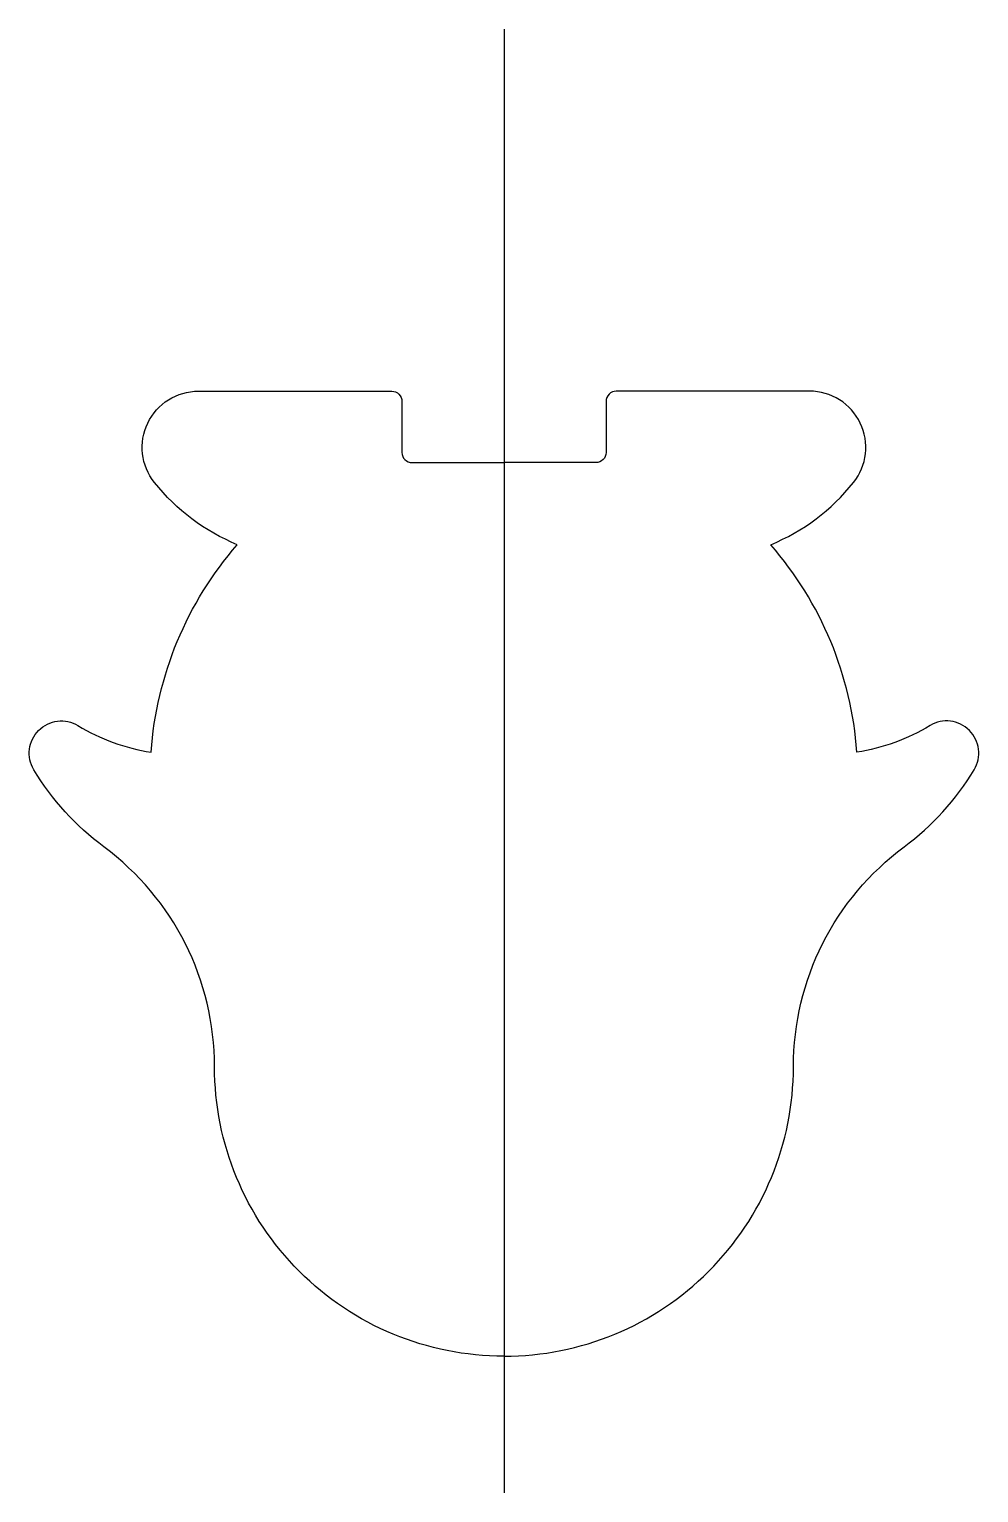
# Model space of a CAD drawing. Header units: millimetres. Extents: x -59 to 59, y -137 to 45.
import ezdxf

# ---------------------------------------------------------------- set-up
doc = ezdxf.new("R2010")
doc.units = ezdxf.units.MM
doc.layers.get('0').update_dxf_attribs({"linetype": 'CONTINUOUS'})

msp = doc.modelspace()

# ---------------------------------------------------------------- linework, layer by layer
msp.add_line((0, 45), (0, -136.98))
for points in [[(-58.48, -47.07, -0.781055), (-52.99, -41.58, 0.09694), (-43.89, -44.89, -0.162956), (-33.17, -19.09, -0.127437), (-43.47, -11.37, -0.628715), (-38, 0), (-13.97, 0, -0.414214), (-12.7, -1.27), (-12.7, -7.62, 0.414214), (-11.43, -8.89), (0, -8.89), (0, -120, -0.414214), (-36, -84, 0.23764), (-49.76, -56.68, -0.098646)], [(36, -84, -0.23764), (49.76, -56.68, 0.098646), (58.48, -47.07, 0.781055), (52.99, -41.58, -0.09694), (43.89, -44.89, 0.162956), (33.17, -19.09, 0.127437), (43.47, -11.37, 0.628715), (38, 0), (13.97, 0, 0.414214), (12.7, -1.27), (12.7, -7.62, -0.414214), (11.43, -8.89), (0, -8.89), (0, -120, 0.414214)]]:
    msp.add_lwpolyline(points, format="xyb", close=True)

doc.saveas('drawing.dxf')
